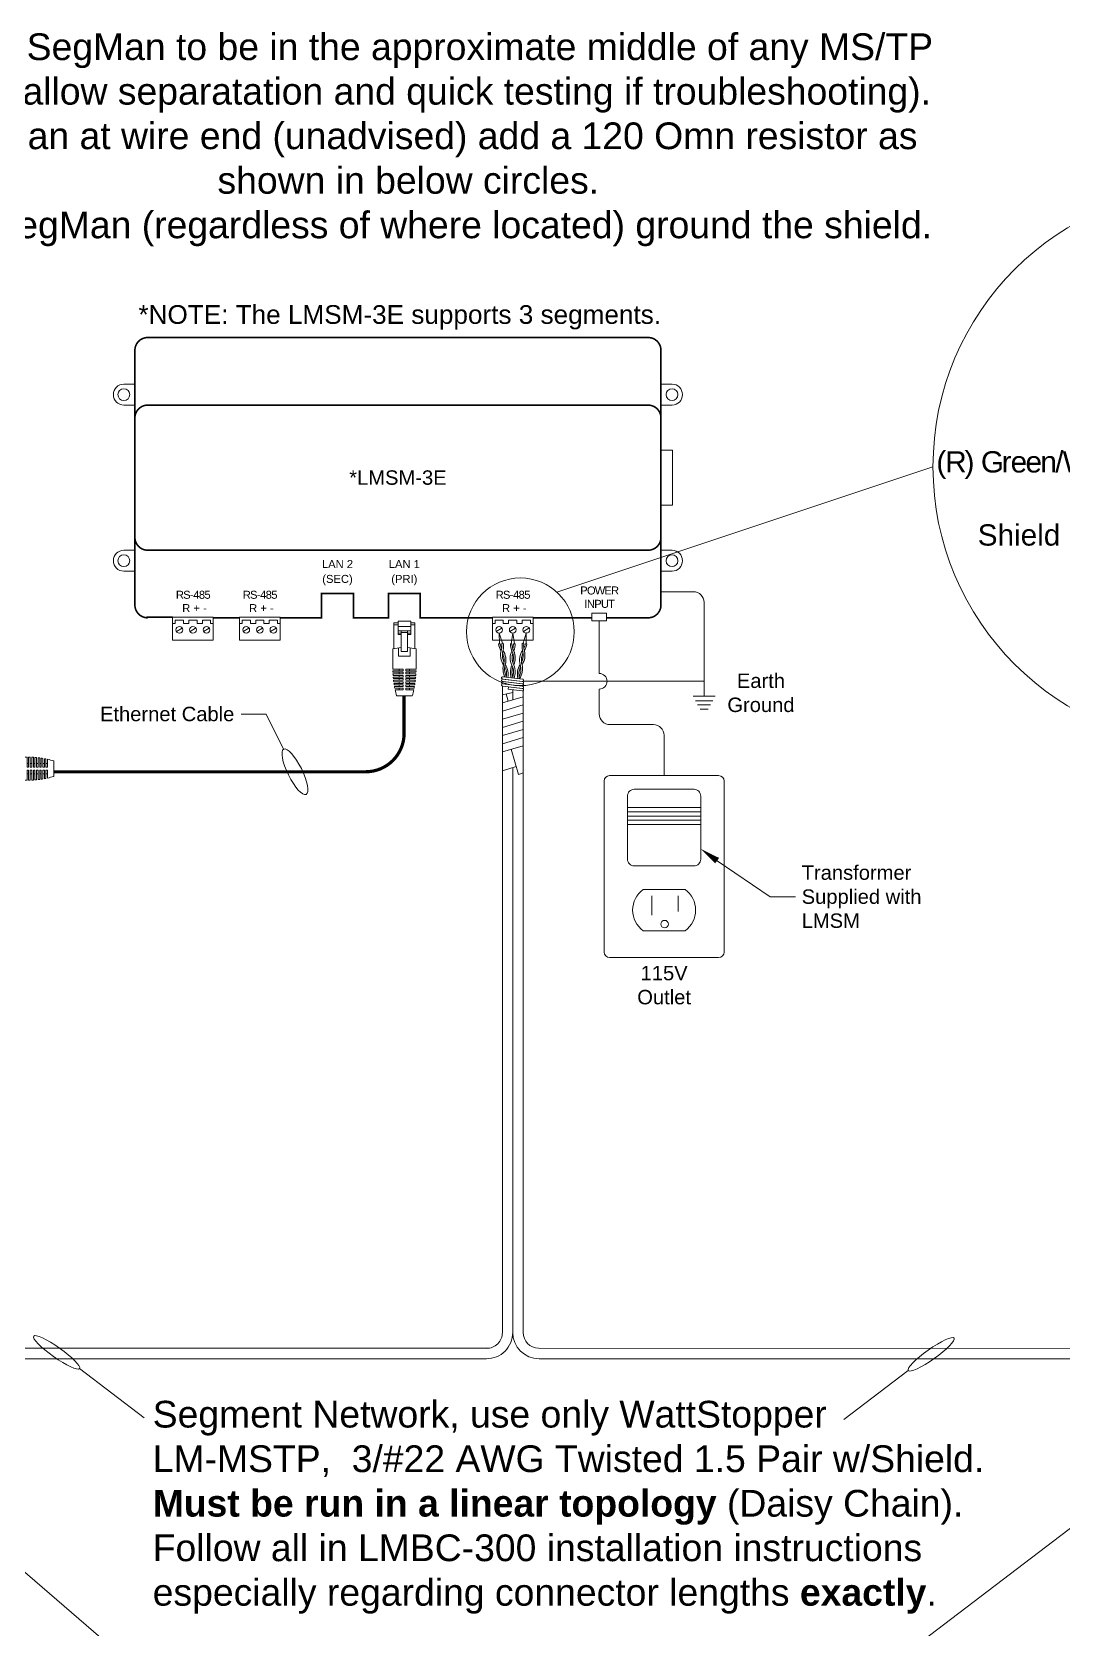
# Model space of a CAD drawing. Header units: inches. Extents: x -60 to 2005, y -577 to 104.
# Drawn here: x 1384.19 to 1403.49, y 46.51 to 76.39 of the extents above; entities that cross this region are included whole.
import ezdxf

# ---------------------------------------------------------------- set-up
doc = ezdxf.new("R2010")
doc.units = ezdxf.units.IN
doc.header["$MEASUREMENT"] = 0
doc.linetypes.add('HIDDEN2', pattern=[0.1875, 0.125, -0.0625])
doc.layers.get('0').update_dxf_attribs({"lineweight": 5})
for name, color, linetype, lineweight in [('WATTSTOPPER', 160, 'Continuous', 5), ('WS_Dataline', 6, 'Continuous', 5), ('WS_DETAIL', 7, 'Continuous', 5)]:
    doc.layers.add(name, color=color, linetype=linetype, lineweight=lineweight)
doc.styles.add('ARIAL', font='arial.ttf')

# ---------------------------------------------------------------- blocks, each defined once
blk = doc.blocks.new('A$C343028DB')
at = {"layer": 'WS_DETAIL'}
for p, q in [((2.842170943040401e-14, 4.338989030896528), (5.450263878487704, 4.338989030896528)), ((2.842170943040401e-14, 4.024355207031022), (5.450263878487704, 4.024355207031022)), ((2.842170943040401e-14, 3.709721383165515), (5.450263878487704, 3.709721383165515)), ((2.842170943040401e-14, 3.395087559300009), (5.450263878487704, 3.395087559300009)), ((2.842170943040401e-14, 3.080453735434503), (5.450263878487704, 3.080453735434503))]:
    blk.add_line(p, q, dxfattribs=at)
blk.add_lwpolyline([(0.5000000000000284, 5.702159384032143), (4.950263878487704, 5.702159384032143, -0.414213562373095), (5.450263878487704, 5.202159384032143), (5.450263878487704, 0.5, -0.414213562373095), (4.950263878487704, 0), (0.5, 0, -0.4142135623730966), (0, 0.5), (2.842170943040401e-14, 5.202159384032143, -0.414213562373095)], format="xyb", close=True, dxfattribs=at)
blk = doc.blocks.new('A$C756910A1')
at = {"layer": 'WS_DETAIL'}
for p, q in [((0.1502355164945186, 6.597127019628033), (0.1502355164945186, 10.17284573411285)), ((0.1502355164945186, 10.17284573411285), (0.725468666911155, 10.17284573411285)), ((0.725468666911155, 9.924815362676668), (0.1502355164945186, 9.924815362676668)), ((0.725468666911155, 10.42537585766053), (0.725468666911155, 8.556956961277706)), ((0.725468666911155, 10.42537585766053), (2.506894660563006, 10.42537585766053)), ((2.506894660563063, 9.659063592378288), (0.7254686669112118, 9.659063592378288)), ((2.50689466056312, 9.057957948058288), (0.7254686669112118, 9.057957948058288)), ((1.168555581693596, 6.169918262987323), (1.168555581693539, 9.057957948058288)), ((2.063807745780906, 6.169918262987323), (2.063807745780679, 9.057957948058288)), ((2.506894660563006, 10.42537585766053), (2.506894660563177, 8.556956961277706)), ((3.082127810979699, 10.17284573411285), (2.506894660563063, 10.17284573411285)), ((3.082127810979699, 9.924815362676668), (2.506894660563063, 9.924815362676668)), ((3.082127810979927, 6.597127019628033), (3.082127810979699, 10.17284573411285)), ((0.7254686669112118, 8.735258730937062), (1.168555581693539, 8.735258730937062)), ((0.725468666911155, 8.556956961277706), (1.168555581693596, 8.556956961277706)), ((0.8080907998544546, 6.700560145413647), (0.8080907998544546, 5.545980966034392)), ((1.168555581693596, 8.848221287137449), (2.063807745780679, 8.848221287137449)), ((2.063807745780679, 8.735258730937062), (2.50689466056312, 8.735258730937062)), ((2.506894660563177, 8.556956961277706), (2.063807745780736, 8.556956961277706)), ((2.42427252761965, 6.700560145413647), (2.424272527619593, 5.545980966034392)), ((-6.402811436601041e-08, 6.564808555890693), (-6.402811436601041e-08, 3.726134365787232)), ((0.8080907998544546, 5.545980966034392), (2.424272527619593, 5.545980966034392)), ((1.168555581693539, 6.169918262987323), (2.063807745780906, 6.169918262987323)), ((3.232363391502219, 6.564808555890693), (3.232363391502219, 3.726134365787232)), ((-6.402811436601041e-08, 3.726134365787232), (1.427763863659294, 3.726134365787232)), ((0.001803363048139772, 3.50558276794095), (1.427763863659294, 3.50558276794095)), ((0.007215091914673621, 3.285031170094669), (1.427763863659294, 3.285031170094669)), ((0.01623947130153169, 3.064479572248388), (1.427763863659294, 3.064479572248388)), ((0.02888376853442765, 2.843927974402106), (1.427763863659294, 2.843927974402106)), ((0.04515819889135742, 2.623376376555825), (1.427763863659294, 2.623376376555825)), ((0.06507596708863161, 2.402824778709544), (1.427763863659294, 2.402824778709544)), ((0.8902139495456538, 3.726134365787232), (0.8902139495456538, 3.50558276794095)), ((0.8902139495456538, 3.285031170094669), (0.8902139495456538, 3.064479572248388)), ((0.8902139495456538, 2.843927974402106), (0.8902139495456538, 2.623376376555825)), ((0.8902139495457106, 2.402824778709544), (0.8902139495457106, 2.182273180863262)), ((1.427763863659294, 3.50558276794095), (1.427763863659237, 3.726134365787232)), ((1.427763863659294, 3.064479572248388), (1.427763863659294, 3.285031170094669)), ((1.427763863659294, 2.623376376555825), (1.427763863659294, 2.843927974402106)), ((1.427763863659294, 2.182273180863262), (1.427763863659294, 2.402824778709544)), ((1.804599463815038, 3.726134365787232), (3.232363391502219, 3.726134365787232)), ((1.804599463814753, 3.50558276794095), (1.804599463814753, 3.726134365787232)), ((1.804599463814981, 3.50558276794095), (3.230559964426021, 3.50558276794095)), ((1.804599463814981, 3.285031170094669), (3.225148235559374, 3.285031170094669)), ((1.804599463814753, 3.064479572248388), (1.804599463814753, 3.285031170094669)), ((1.804599463814981, 3.064479572248388), (3.216123856172572, 3.064479572248388)), ((1.804599463814981, 2.843927974402106), (3.203479558939677, 2.843927974402106)), ((1.804599463814753, 2.623376376555825), (1.804599463814753, 2.843927974402106)), ((1.804599463814924, 2.623376376555825), (3.187205128582747, 2.623376376555825)), ((1.804599463814867, 2.402824778709544), (3.167287360385473, 2.402824778709544)), ((1.804599463814753, 2.182273180863262), (1.804599463814753, 2.402824778709544)), ((2.34214937792845, 3.726134365787232), (2.34214937792845, 3.50558276794095)), ((2.34214937792845, 3.285031170094669), (2.34214937792845, 3.064479572248388)), ((2.34214937792845, 2.843927974402106), (2.34214937792845, 2.623376376555825)), ((2.34214937792845, 2.402824778709544), (2.34214937792845, 2.182273180863433)), ((0.08865332129224157, 2.182273180863262), (1.427763863659294, 2.182273180863433)), ((0.1159096201752448, 1.961721583016981), (1.427763863659294, 1.961721583017152)), ((0.1468674136732773, 1.74116998517087), (1.427763863659294, 1.74116998517087)), ((0.1815525382387762, 1.520618387324589), (1.427763863659294, 1.520618387324589)), ((0.2199942275513251, 1.300066789478308), (1.427763863659237, 1.300066789478308)), ((0.2622252398203102, 1.079515191632026), (1.427763863659294, 1.079515191632026)), ((0.3082820030148525, 0.8589635937857452), (1.427763863659294, 0.8589635937857452)), ((0.8902139495457106, 1.961721583017152), (0.8902139495457106, 1.74116998517087)), ((0.8902139495457106, 1.520618387324589), (0.8902139495457106, 1.300066789478308)), ((0.8902139495457106, 1.079515191632026), (0.8902139495457106, 0.8589635937857452)), ((1.427763863659237, 1.74116998517087), (1.427763863659294, 1.961721583017152)), ((1.427763863659294, 1.300066789478308), (1.427763863659237, 1.520618387324589)), ((1.427763863659294, 0.8589635937857452), (1.427763863659294, 1.079515191632026)), ((1.804599463814867, 2.182273180863433), (3.143710006181806, 2.182273180863433)), ((1.804599463814867, 1.961721583017152), (3.116453707298803, 1.961721583017152)), ((1.804599463814753, 1.74116998517087), (1.804599463814753, 1.961721583017152)), ((1.80459946381481, 1.74116998517087), (3.085495913800827, 1.74116998517087)), ((1.80459946381481, 1.520618387324589), (3.050810789235328, 1.520618387324589)), ((1.804599463814753, 1.300066789478308), (1.804599463814753, 1.520618387324589)), ((1.804599463814753, 1.300066789478308), (3.012369099922722, 1.300066789478308)), ((1.804599463814753, 1.079515191632026), (2.970138087653794, 1.079515191632026)), ((1.804599463814753, 0.8589635937857452), (1.804599463814753, 1.079515191632026)), ((1.804599463814753, 0.8589635937857452), (2.924081324459308, 0.8589635937857452)), ((2.34214937792845, 1.961721583017152), (2.34214937792845, 1.74116998517087)), ((2.34214937792845, 1.520618387324589), (2.342149377928394, 1.300066789478308)), ((2.34214937792845, 1.079515191632026), (2.342149377928394, 0.8589635937857452)), ((2.691792117421215, -1.891327769953932e-07), (0.524929496546207, -1.891327769953932e-07))]:
    blk.add_line(p, q, dxfattribs=at)
for centre, radius, start, end in [((1.61618166373708, -0.5828206012761257), 7.328072457716479, 93.50202068223433, 102.7411415662108), ((1.61618166373708, -0.5828206012761257), 7.328072457716479, 77.25885843378917, 86.49797931776406), ((13.48717119514313, 3.726134365787232), 13.48717125917128, 180.9369821694481, 181.8742150375743), ((13.48717119514313, 3.726134365787232), 13.48717125917128, 182.8119499073921, 183.7504392946456), ((13.48717119514313, 3.726134365787232), 13.48717125917128, 184.6899375443662, 185.6307014597895), ((-10.25480786766903, 3.726134365787232), 13.48717125917128, 354.3692985402105, 355.3100624556338), ((-10.25480786766903, 3.726134365787232), 13.48717125917128, 356.2495607053528, 357.1880500926079), ((-10.25480786766903, 3.726134365787232), 13.48717125917128, 358.1257849624257, 359.0630178305502), ((13.48717119514313, 3.726134365787232), 13.48717125917128, 186.5729909480418, 187.5170696871769), ((13.48717119514313, 3.726134365787232), 13.48717125917128, 188.4632058194769, 189.4116726762505), ((13.48717119514313, 3.726134365787232), 13.48717125917128, 190.3627495398733, 191.316722449262), ((13.48717119514313, 3.726134365787232), 13.48717125917128, 192.2738850556991, 196.037861357714), ((-10.25480786766903, 3.726134365787232), 13.48717125917128, 343.9621386422843, 347.7261149443008), ((-10.25480786766903, 3.726134365787232), 13.48717125917128, 348.683277550738, 349.6372504601267), ((-10.25480786766903, 3.726134365787232), 13.48717125917128, 350.5883273237479, 351.5367941805232), ((-10.25480786766903, 3.726134365787232), 13.48717125917128, 352.4829303128231, 353.4270090519582)]:
    blk.add_arc(centre, radius, start, end, dxfattribs=at)
blk = doc.blocks.new('A$C70194CB4')
for p, q in [((2.503779228391068e-07, 15.84369201716095), (2.503779228391068e-07, 0.5000002252989049)), ((10.28919118601408, 16.34369201716095), (0.5000002503779228, 16.34369201716095)), ((10.78919118601408, 0.5000002252988764), (10.78919118601408, 15.84369201716095)), ((0.5000002503779228, 2.252989048656673e-07), (10.28919118601408, 2.252988764439579e-07))]:
    blk.add_line(p, q)
for centre, start, end in [((0.5000002503779228, 15.84369201716095), 90, 180), ((10.28919118601408, 15.84369201716095), 0, 90), ((0.5000002503779228, 0.5000002252989049), 180, 270), ((10.28919118601408, 0.5000002252988764), 270, 0)]:
    blk.add_arc(centre, 0.5, start, end)
blk = doc.blocks.new('A$C6FC61A6A')
for p, q in [((1.291248405530951, 2.45035629230324), (0, 2.45035629230324)), ((1.291248405530951, 0), (0, 0))]:
    blk.add_line(p, q)
blk.add_circle((1.291248405530951, 1.22517814615162), 0.6914135041754434)
blk.add_arc((1.291248405530951, 1.22517814615162), 1.22517814615162, 270, 90)

msp = doc.modelspace()

# ---------------------------------------------------------------- hatches: boundary and pattern name
h = msp.add_hatch(color=256)
h.paths.add_polyline_path([(1393.309176369235, 64.4255644860873, 0.1206055747640039), (1393.321470426135, 64.29051945211555), (1393.284161718304, 64.29503355964601, 0.0008002133858251983), (1393.283884967841, 64.29598975059713, -0.09474649691597763), (1393.280685448038, 64.43031195086687, -0.09474649691598583), (1393.327267179894, 64.55633906171823, 0.002013710130229451), (1393.328701236046, 64.55839292778026, 0.002013710130230078), (1393.329391825021, 64.55598503041682, -0.03493843387434526), (1393.338951772731, 64.51188670043382, 0.07097321835170756)])
h.paths.add_polyline_path([(1393.379552852409, 64.68305092733854, 0.1095463462446783), (1393.371863322439, 64.81748691934612, 0.001993342258613019), (1393.371179621344, 64.81987043413756, -0.09474649691598114), (1393.367980101541, 64.95419263440726), (1393.396471022738, 64.94944516962761, 0.07097321835173916), (1393.396646925638, 64.85813214535813, -0.1138984644524081), (1393.414580104414, 64.67721430857571, -0.1095257340793441), (1393.36372848805, 64.55255630901775, -0.04068475077842066), (1393.353990025981, 64.60213564553237, 0.06853558686225864)])
h.paths.add_polyline_path([(1393.171245609896, 64.54514825847164, 0.002013710130245552), (1393.172322579612, 64.54740989926472, 0.002013710130232767), (1393.173399549328, 64.54514825847164, -0.03493843387434263), (1393.190077681002, 64.50322099727606, 0.07097321835175494), (1393.174895545624, 64.41317877324505, 0.08537272357000193), (1393.196202537971, 64.30567604021951), (1393.161243933661, 64.30990580072702, -0.07335019469959114), (1393.146011795652, 64.41317877324505, -0.09474649691597366)])
h.paths.add_polyline_path([(1393.20199323986, 64.67873071125206, 0.06853558686202993), (1393.190077681002, 64.76274714048978, -0.1124683699391492), (1393.146011795652, 64.94428264925898), (1393.174895545624, 64.94428264925898, 0.1080279309100332), (1393.207832782393, 64.8100515232394, -0.1095257340793147), (1393.237503442641, 64.67873071125206, -0.1095257340793453), (1393.207832782393, 64.54740989926472, -0.04068475077843094), (1393.190077681002, 64.59471428201434, 0.06853558686202776)])
h.paths.add_polyline_path([(1393.041027686373, 64.42057367616425, 0.06985018340257636), (1393.070146575487, 64.33553870619579, -0.01275160803130392), (1393.067353367262, 64.32126593988653), (1393.044842015781, 64.32398966491343, 0.05875657055876367), (1393.040695303858, 64.3245041425655, -0.06709021212230834), (1393.012536765176, 64.41582621138451, -0.09474649691600887), (1393.015736284979, 64.55014841165428, 0.1115640500045959), (1393.024109516044, 64.68696791845375, 0.06853558686187991), (1392.998546689616, 64.7678832002594, -0.0406847507784331), (1393.008285151685, 64.81746253677406, -0.1095257340793608), (1393.059136768049, 64.69280453721603, -0.1115640500044528), (1393.050763536983, 64.55598503041682, 0.1061749334755847)])
h.paths.add_polyline_path([(1392.925242111673, 64.93970689492494), (1392.95373303287, 64.9444543597046, 0.07097321835175929), (1392.983508436366, 64.85813214535804, 0.02811235965333236), (1392.9714195523, 64.8143513835283, -0.09419374565097273)])

# ---------------------------------------------------------------- linework, layer by layer
for p, q in [((1401.055506419593, 68.2567879227706), (1394.015558646477, 65.91073765582408)), ((1395.963924097993, 65.9176760613532), (1396.571832610331, 65.9176760613532)), ((1394.671137377196, 65.51923120330301), (1394.946936171025, 65.51923120330301)), ((1394.671137377196, 65.37667882797203), (1394.671137377196, 65.51923120330301)), ((1394.946936171025, 65.51923120330301), (1394.946936171025, 65.37667882797203)), ((1396.771832610331, 65.71767606135322), (1396.771832610331, 63.96372654941916)), ((1386.823662367534, 65.01360894867236), (1386.823662367534, 65.44443146154308)), ((1387.585910365158, 65.44443146154308), (1386.823662367534, 65.44443146154302)), ((1386.87412396812, 65.32475037955652), (1386.823662367534, 65.32475037955649)), ((1386.87412396812, 65.38493891525374), (1386.87412396812, 65.32475037955652)), ((1387.027283432822, 65.38493891525377), (1386.87412396812, 65.38493891525377)), ((1386.999682927599, 65.23580182071379), (1386.895396972814, 65.17500487202909)), ((1387.027283432822, 65.38493891525377), (1387.027283432822, 65.32475037955652)), ((1387.128206633995, 65.32475037955652), (1387.027283432822, 65.32475037955652)), ((1387.128206633995, 65.38493891525377), (1387.128206633995, 65.32475037955652)), ((1387.281366098696, 65.3849389152538), (1387.128206633995, 65.3849389152538)), ((1387.253765593474, 65.23580182071379), (1387.149479638689, 65.17500487202909)), ((1387.281366098696, 65.3849389152538), (1387.281366098696, 65.32475037955655)), ((1387.38228929987, 65.32475037955655), (1387.281366098696, 65.32475037955655)), ((1387.38228929987, 65.3849389152538), (1387.38228929987, 65.32475037955655)), ((1387.535448764571, 65.38493891525383), (1387.38228929987, 65.3849389152538)), ((1387.507848259348, 65.23580182071379), (1387.403562304564, 65.17500487202909)), ((1387.535448764571, 65.3849389152538), (1387.535448764571, 65.32475037955658)), ((1387.585910365158, 65.32475037955658), (1387.535448764571, 65.32475037955658)), ((1387.585910365158, 65.01360894867236), (1387.585910365158, 65.44443146154308)), ((1388.837225711623, 65.44443146154313), (1388.074977713999, 65.44443146154308)), ((1388.074977713999, 65.01360894867236), (1388.074977713999, 65.44443146154308)), ((1388.125439314585, 65.32475037955652), (1388.074977713999, 65.32475037955649)), ((1388.125439314585, 65.38493891525374), (1388.125439314585, 65.32475037955652)), ((1388.278598779287, 65.38493891525377), (1388.125439314585, 65.38493891525377)), ((1388.250998274064, 65.23580182071379), (1388.146712319279, 65.17500487202909)), ((1388.278598779287, 65.38493891525377), (1388.278598779287, 65.32475037955652)), ((1388.37952198046, 65.32475037955652), (1388.278598779287, 65.32475037955652)), ((1388.37952198046, 65.38493891525377), (1388.37952198046, 65.32475037955652)), ((1388.532681445161, 65.3849389152538), (1388.37952198046, 65.3849389152538)), ((1388.505080939939, 65.23580182071379), (1388.400794985154, 65.17500487202909)), ((1388.532681445161, 65.3849389152538), (1388.532681445161, 65.32475037955655)), ((1388.633604646335, 65.32475037955655), (1388.532681445161, 65.32475037955655)), ((1388.633604646335, 65.3849389152538), (1388.633604646335, 65.32475037955655)), ((1388.786764111036, 65.38493891525383), (1388.633604646335, 65.3849389152538)), ((1388.759163605813, 65.23580182071379), (1388.654877651029, 65.17500487202909)), ((1388.786764111036, 65.3849389152538), (1388.786764111036, 65.32475037955658)), ((1388.837225711623, 65.32475037955658), (1388.786764111036, 65.32475037955658)), ((1388.837225711623, 65.01360894867236), (1388.837225711623, 65.44443146154308)), ((1393.571170970308, 65.44443146154313), (1392.808922972683, 65.44443146154308)), ((1392.808922972684, 65.01360894867227), (1392.808922972683, 65.44443146154308)), ((1392.85938457327, 65.32475037955649), (1392.808922972683, 65.32475037955649)), ((1392.85938457327, 65.38493891525374), (1392.85938457327, 65.32475037955649)), ((1393.012544037971, 65.38493891525374), (1392.85938457327, 65.38493891525374)), ((1392.984943532749, 65.23580182071376), (1392.880657577964, 65.17500487202906)), ((1393.012544037971, 65.38493891525374), (1393.012544037971, 65.32475037955649)), ((1393.113467239145, 65.32475037955649), (1393.012544037971, 65.32475037955649)), ((1393.113467239145, 65.38493891525374), (1393.113467239145, 65.32475037955649)), ((1393.266626703846, 65.3849389152538), (1393.113467239145, 65.38493891525374)), ((1393.239026198623, 65.23580182071376), (1393.134740243839, 65.17500487202906)), ((1393.266626703846, 65.38493891525374), (1393.266626703846, 65.32475037955655)), ((1393.36754990502, 65.32475037955655), (1393.266626703846, 65.32475037955655)), ((1393.36754990502, 65.3849389152538), (1393.36754990502, 65.32475037955655)), ((1393.520709369721, 65.3849389152538), (1393.36754990502, 65.3849389152538)), ((1393.493108864498, 65.23580182071376), (1393.388822909714, 65.17500487202906)), ((1393.520709369721, 65.3849389152538), (1393.520709369721, 65.32475037955655)), ((1393.571170970308, 65.32475037955655), (1393.520709369721, 65.32475037955655)), ((1393.571170970308, 65.01360894867227), (1393.571170970308, 65.44443146154308)), ((1394.946936171025, 65.37667882797203), (1394.671137377196, 65.37667882797203)), ((1394.809036774111, 65.37667882797203), (1394.809036774111, 64.38903783511188)), ((1386.823662367534, 65.01360894867236), (1387.585910365158, 65.01360894867244)), ((1388.074977713999, 65.01360894867236), (1388.837225711623, 65.01360894867244)), ((1392.808922972684, 65.0136089486736), (1393.571170970308, 65.01360894867366)), ((1392.953254329553, 64.94557644729733), (1392.92470940351, 64.94081998364734)), ((1392.938981866532, 64.94319821547231), (1392.935964305621, 65.14188267990266)), ((1392.935964305621, 65.14188267990266), (1392.997534871993, 64.95295494917889)), ((1392.983262408972, 64.95057671735393), (1393.011807335015, 64.95533318100388)), ((1393.174836058217, 64.94540441137269), (1393.145897558788, 64.94540441137269)), ((1393.190046971496, 65.14188267990266), (1393.160366808502, 64.94540441137269)), ((1393.219727134488, 64.94540441137269), (1393.190046971496, 65.14188267990266)), ((1393.205257884774, 64.94540441137269), (1393.234196384203, 64.94540441137269)), ((1393.396831534019, 64.95057671735393), (1393.368286607977, 64.95533318100388)), ((1393.44412963737, 65.14188267990266), (1393.382559070998, 64.95295494917889)), ((1393.426839613438, 64.94557644729733), (1393.455384539481, 64.94081998364734)), ((1393.441112076459, 64.94319821547231), (1393.44412963737, 65.14188267990266)), ((1393.36681778257, 64.2402541593608), (1393.000134174206, 64.28445983805213)), ((1393.008136939226, 64.32833970254626), (1393.372127652124, 64.28429922744996)), ((1393.008136939226, 64.28350368145573), (1393.372127652124, 64.23946320635952)), ((1393.36681778257, 64.19541813827036), (1393.000134174206, 64.23962381696168)), ((1393.36681778257, 64.15058211717994), (1393.000134174206, 64.19478779587132)), ((1393.36681778257, 64.10574609608955), (1393.000134174206, 64.14995177478087)), ((1393.008136939226, 64.23866766036531), (1393.372127652124, 64.19462718526916)), ((1393.008136939226, 64.19383163927492), (1393.372127652124, 64.14979116417871)), ((1393.104031993935, 64.09259031341728), (1393.109374604673, 64.13674652850753)), ((1393.36681778257, 64.06091007499913), (1393.104031993935, 64.09259031341728)), ((1393.109374604673, 64.13674652850753), (1393.372127652124, 64.10495514308829)), ((1393.376586533366, 64.24465594422466), (1396.771832610331, 64.24465594422475)), ((1394.809036774111, 64.09730715539064), (1394.809036774111, 63.63241095059357)), ((1396.567448040616, 63.96372654941916), (1396.976217180046, 63.96372654941916)), ((1396.611530132556, 63.87824614002756), (1396.932135088106, 63.87824614002756)), ((1396.649882384036, 63.80387657149504), (1396.893782836626, 63.80387657149504)), ((1396.695966869772, 63.71857064418782), (1396.84769835089, 63.71857064418782)), ((1388.574691389211, 63.62885304349749), (1388.108042055471, 63.62885304349749)), ((1395.009036774111, 63.43241095059358), (1395.823345969502, 63.43241095059352)), ((1396.023345969503, 63.23241095059353), (1396.023345969503, 62.47769261398633)), ((1397.015448920995, 60.8849978520802), (1398.010655600917, 60.21124472761824)), ((1395.630677000153, 60.34491815709498), (1396.416014938852, 60.34491815709498)), ((1395.791660400329, 60.23012486591978), (1395.791660400329, 59.86729476327804)), ((1396.283312406274, 60.23012486591978), (1396.283312406274, 59.93596607149158)), ((1398.010655600917, 60.21124472761824), (1398.482465690372, 60.21046403182038)), ((1395.630677000153, 59.57412986555488), (1396.416014938852, 59.57412986555488)), ((1397.427753869651, 43.67350023550111), (1412.116700282982, 54.85717235841093)), ((1376.032611963751, 54.48327785391618), (1388.493507522344, 43.74424401704945)), ((1386.288561734331, 50.46104600045484), (1385.082074756826, 51.37964159884791)), ((1399.386534468641, 50.4243971774776), (1400.593021446146, 51.34299277587058))]:
    msp.add_line(p, q)
at = {"linetype": 'Continuous'}
msp.add_line((1388.574691389211, 63.62885304349749), (1388.899538131645, 62.96998706541683), dxfattribs=at)
at = {"const_width": 0.03000000000000014}
for points in [[(1390.23774423282, 70.67584673448849), (1386.357831997496, 70.67584673448849, 0.414213562373095), (1386.117831997496, 70.43584673448848), (1386.117831997496, 65.67024350444629, 0.414213562373095), (1386.357831997496, 65.43024350444628), (1386.357831997496, 65.43024350444628)], [(1394.946936171025, 65.43024350444628), (1395.723924097993, 65.43024350444628, 0.414213562373095), (1395.963924097993, 65.67024350444629), (1395.963924097993, 70.43584673448848, 0.414213562373095), (1395.723924097993, 70.67584673448849), (1390.23774423282, 70.67584673448849)], [(1395.963924097993, 69.17077023435778), (1395.963924097993, 69.17077023435778, 0.4142135623730951), (1395.723924097993, 69.41077023435778), (1386.357831997496, 69.41077023435778, 0.4142135623730951), (1386.117831997496, 69.17077023435778), (1386.117831997496, 69.17077023435778)], [(1395.963924097993, 66.935320004577), (1395.963924097993, 66.935320004577, -0.4142135623730951), (1395.723924097993, 66.69532000457698), (1386.357831997496, 66.69532000457698, -0.4142135623730951), (1386.117831997496, 66.935320004577), (1386.117831997496, 66.935320004577)]]:
    msp.add_lwpolyline(points, format="xyb", dxfattribs=at)
msp.add_lwpolyline([(1395.963924097993, 68.56638140110212), (1396.181796634241, 68.56638140110212), (1396.181796634241, 67.53970883783265), (1395.963924097993, 67.53970883783265)], close=True)
for points, const_width in [([(1388.837225711623, 65.43024350444628), (1389.612174211925, 65.43024350444628), (1389.612174211925, 65.88570087137796), (1390.207339641721, 65.88570087137796), (1390.207339641721, 65.43024350444628), (1390.863168281608, 65.43024350444628), (1390.863168281608, 65.88570087137796), (1391.458333711404, 65.88570087137796), (1391.458333711404, 65.43024350444628), (1392.808922972683, 65.43024350444628)], 0.03000000000000014), ([(1386.334595018693, 65.44443146154308), (1386.823662367534, 65.44443146154308)], 0.02999999999999551), ([(1387.585910365158, 65.43024350444628), (1388.074977713999, 65.43024350444628)], 0.02999999999999551), ([(1392.997534871993, 64.95295494917889), (1392.935964305621, 65.14188267990266), (1392.938981866532, 64.94319821547231)], 0.006605162868034334), ([(1393.219727134488, 64.94540441137269), (1393.190046971496, 65.14188267990266), (1393.160366808502, 64.94540441137269)], 0.006605162868034334), ([(1393.441112076459, 64.94319821547231), (1393.44412963737, 65.14188267990266), (1393.382559070998, 64.95295494917889)], 0.006605162868034334), ([(1393.571170970308, 65.43024350444628), (1394.671137377196, 65.43024350444628)], 0.03000000000000014)]:
    msp.add_lwpolyline(points, dxfattribs=dict(const_width=const_width))
for centre, radius in [((1406.286121292456, 68.2567879227706), 5.230614872862958), ((1393.33312157771, 65.1688775645616), 1.00800632331148), ((1386.950703700471, 65.20540334637138), 0.0635206664686688), ((1387.204786366346, 65.20540334637138), 0.0635206664686688), ((1387.45886903222, 65.20540334637144), 0.0635206664686688), ((1388.202019046936, 65.20540334637138), 0.0635206664686688), ((1388.456101712811, 65.20540334637138), 0.0635206664686688), ((1388.710184378686, 65.20540334637144), 0.0635206664686688), ((1392.935964305621, 65.20540334637136), 0.06352066646867861), ((1393.190046971496, 65.20540334637136), 0.06352066646867861), ((1393.44412963737, 65.20540334637141), 0.06352066646867861), ((1396.033135500594, 59.69735194802126), 0.07074937313029536)]:
    msp.add_circle(centre, radius)
for centre, radius, start, end in [((1396.571832610331, 65.71767606135322), 0.2, 0, 90), ((1393.278221583974, 64.99972599845631), 0.3583863562087751, 189.4603223135794, 211.1099919578259), ((1393.271278221805, 65.0068855506799), 0.3238796106594103, 190.9117003698039, 207.1503346411247), ((1392.66254181289, 64.90545132040438), 0.3238796106594066, 351.7703099860415, 8.008944257358221), ((1392.658295154551, 64.89642716619497), 0.3583863562087756, 347.8106526693294, 9.460322313582653), ((1393.567148921984, 64.95136065056332), 0.4212934698993414, 180.8100736462736, 206.4780620655521), ((1393.498932526544, 64.95363878243114), 0.324201057444888, 181.4554099650869, 206.1179472067475), ((1392.881482181455, 64.9536078339124), 0.3238796106594103, 342.308020147231, 358.5486219437798), ((1392.875810027995, 64.94540441137269), 0.3583863562087751, 338.3503303557611, 0), ((1393.72179878844, 64.89642716619497), 0.3583863562087756, 170.5396776864206, 192.1893473306706), ((1393.717552130101, 64.90545132040438), 0.3238796106594066, 171.991055742645, 188.2296900139586), ((1393.108815721186, 65.0068855506799), 0.3238796106594103, 332.8496653588753, 349.088299630196), ((1393.101872359017, 64.99972599845631), 0.3583863562087751, 328.8900080421741, 350.5396776864173), ((1393.366797296987, 64.7295350159705), 0.4049924424471752, 161.3433450745488, 187.33494138679), ((1393.272253002968, 64.7302799836475), 0.311580346857099, 189.6910761849216, 214.6928703434059), ((1393.307759158492, 64.73365207899602), 0.3115803468570995, 164.2231063301703, 189.2295684422363), ((1392.716630210475, 64.63515179388497), 0.3115803468570965, 9.691076184921567, 25.37375185554078), ((1393.307346649503, 64.73612766578327), 0.3115803468570995, 189.6910761849216, 205.3737518555234), ((1392.75172385701, 64.64099947602085), 0.3115803468570957, 9.691076184921567, 35.15437808609867), ((1392.716217701487, 64.63762738067231), 0.3115803468570965, 343.7662665410654, 9.229568442239492), ((1392.751311348022, 64.64347506280819), 0.3115803468570957, 343.7662665410654, 9.229568442239492), ((1393.454109133751, 64.67809425691192), 0.3115803468570957, 155.3355895634206, 179.7692461286572), ((1393.454109133751, 64.68060397673833), 0.3115803468570957, 180.2307538713427, 205.6940557725136), ((1393.489686646501, 64.67809425691192), 0.3115803468570965, 164.0865704580209, 179.7692461286572), ((1393.489686646501, 64.68060397673833), 0.3115803468570965, 180.2307538713427, 205.6940557725136), ((1392.89040729649, 64.67809425691192), 0.3115803468570995, 0.2307538713427556, 15.91342954194733), ((1392.89040729649, 64.68060397673833), 0.3115803468570995, 344.0865704580527, 359.7692461286572), ((1392.92598480924, 64.67809425691192), 0.311580346857099, 0.2307538713427556, 25.23254802981748), ((1392.92598480924, 64.68060397673833), 0.311580346857099, 334.7674519701795, 359.7692461286572), ((1393.628782594969, 64.64347506280819), 0.3115803468570957, 170.7704315577605, 196.2337334589314), ((1393.628370085981, 64.64099947602085), 0.3115803468570957, 144.8456219139013, 170.3089238150785), ((1393.663876241505, 64.63762738067231), 0.3115803468570965, 170.7704315577605, 196.2337334589314), ((1393.072747293488, 64.73612766578327), 0.3115803468570995, 334.6262481444651, 350.3089238150785), ((1393.663463732516, 64.63515179388497), 0.3115803468570965, 154.6262481444592, 170.3089238150785), ((1393.107840940023, 64.7302799836475), 0.311580346857099, 325.3071296565941, 350.3089238150785), ((1393.0723347845, 64.73365207899602), 0.3115803468570995, 350.7704315577605, 15.77689366982969), ((1393.013296646004, 64.7295350159705), 0.4049924424471752, 352.66505861321, 18.65665492545122), ((1393.002808332265, 64.30664182814343), 0.02234260069338875, 76.20224673765829, 263.1258599084476), ((1393.002808332265, 64.26180580705304), 0.02234260069338875, 76.20224673765829, 263.1258599084476), ((1393.365681705427, 64.4748522934733), 0.3583863562087751, 167.8106526693294, 189.4603223135794), ((1393.365681705427, 64.4748522934733), 0.3583863562087751, 189.4603223135794, 204.8156427126364), ((1393.361435047088, 64.46582813926392), 0.3238796106594103, 163.7662665410623, 188.008944257355), ((1393.358738343259, 64.48201184569692), 0.3238796106594109, 190.9117003698039, 206.8942237646177), ((1392.752698638173, 64.36439390898843), 0.3238796106594066, 10.91170036980393, 27.15033464112475), ((1393.307346649503, 64.7361276657835), 0.3115803468569314, 214.6928703434582, 215.1543780861536), ((1392.745755276004, 64.37155346121199), 0.3583863562087758, 9.460322313582653, 31.10999195782598), ((1392.788181591436, 64.38321343994659), 0.285717948280355, 347.4659030797359, 8.552269113824995), ((1392.745755276004, 64.37155346121199), 0.3583863562087758, 351.2807945071403, 9.460322313582653), ((1393.504283914996, 64.41329382227764), 0.3583863562087758, 158.350330355761, 180), ((1393.504283914996, 64.41329382227764), 0.3583863562087758, 180, 196.7805748189241), ((1392.89040729649, 64.68060397673855), 0.3115803468569314, 334.3059442274282, 334.7674519701154), ((1392.881482181455, 64.40509039973804), 0.3238796106594103, 1.451378056220207, 25.69405577251356), ((1393.498611761536, 64.40509039973804), 0.3238796106594066, 162.3099876724606, 178.5486219437798), ((1393.498611761536, 64.42149724481726), 0.3238796106594066, 181.4513780562202, 200.9700362643989), ((1392.881482181455, 64.42149724481726), 0.3238796106594109, 342.3099876724451, 358.5486219437798), ((1392.875810027995, 64.41329382227764), 0.3583863562087751, 0, 21.64966964423897), ((1392.875810027995, 64.41329382227764), 0.3583863562087751, 342.0912008105964, 0), ((1393.634338666987, 64.37155346121199), 0.3583863562087758, 170.5396776864206, 192.1893473306706), ((1393.634338666987, 64.37155346121199), 0.3583863562087758, 148.890008042174, 170.5396776864206), ((1393.591912351555, 64.38321343994659), 0.285717948280355, 171.447730886175, 198.9556320627936), ((1392.933560254889, 64.1843931012665), 0.3894754335711647, 16.05033809927144, 16.23373345898824), ((1393.627395304818, 64.36439390898843), 0.3238796106594066, 152.8496653588753, 169.0882996301961), ((1393.628604381741, 64.06857734754783), 0.389475433571369, 144.8456219139013, 145.01694507667), ((1393.021355599732, 64.48201184569692), 0.3238796106594109, 333.1057762353823, 349.088299630196), ((1393.014412237564, 64.4748522934733), 0.3583863562087751, 329.0246768637832, 350.5396776864173), ((1393.072747293488, 64.7361276657835), 0.3115803468569314, 324.8456219138464, 325.307129656529), ((1393.018658895903, 64.46582813926392), 0.3238796106594103, 351.9910557426417, 16.2337334589377), ((1393.014412237564, 64.4748522934733), 0.3583863562087751, 350.5396776864173, 12.18934733067056), ((1393.372127652123, 64.26195662675673), 0.02234260069338875, 256.251719819204, 89.99999999773321), ((1394.809036774111, 64.24317249525126), 0.1458653398606273, 270, 90), ((1393.002808332265, 64.21696978596262), 0.02234260069338875, 76.20224673765829, 263.1258599084476), ((1393.002808332265, 64.17213376487217), 0.02234260069338875, 76.20224673765829, 263.1258599084476), ((1393.372127652123, 64.21712060566631), 0.02234260069338875, 256.251719819204, 89.99999999773321), ((1393.372127652123, 64.17228458457592), 0.02234260069338875, 256.251719819204, 89.99999999773321), ((1393.372127652123, 64.12744856348547), 0.02234260069338875, 256.251719819204, 89.99999999773321), ((1393.372127652123, 64.08261254239508), 0.02234260069338875, 256.251719819204, 89.99999999773321), ((1395.009036774111, 63.63241095059357), 0.2, 180, 270), ((1395.823345969502, 63.23241095059353), 0.2, 0, 90), ((1395.909784083558, 59.9595240113249), 0.4758459956760156, 125.9125087516628, 234.0874912483353), ((1396.136907855447, 59.9595240113249), 0.4758459956760156, 305.9125087516628, 54.08749124833723)]:
    msp.add_arc(centre, radius, start, end)
for centre, major_axis, ratio in [((1389.113397351573, 62.54859222911443), (-0.2103971157573548, 0.423134054043589), 0.2850676873512624), ((1401.022237257884, 51.64702320714508), (-0.4292158117370923, -0.304030431274502), 0.1855340242973768)]:
    msp.add_ellipse(centre, major_axis=major_axis, ratio=ratio)
at = {"extrusion": (0, 0, -1)}
msp.add_ellipse((1384.652858945089, 51.68367203012247), major_axis=(0.4292158117370742, -0.3040304312745276), ratio=0.1855340242973768, dxfattribs=at)
msp.add_solid([(1397.052169688036, 60.9361584883446), (1396.978728153954, 60.83383721581586), (1396.708485103409, 61.10532245432503)])
at = {"layer": 'WATTSTOPPER', "const_width": 0.05997599999999999}
msp.add_lwpolyline([(1390.436759027931, 62.54859222911443), (1390.436759027931, 62.54859222911443, 0.4142135623730943), (1391.156471027931, 63.26830422911445), (1391.156471027931, 63.97006704330383)], format="xyb", dxfattribs=at)
msp.add_lwpolyline([(1384.598623982724, 62.54859222911443), (1390.436759027931, 62.54859222911443)], dxfattribs=at)
at = {"layer": 'WS_Dataline'}
for p, q in [((1392.995604401267, 64.15098441065237), (1392.995604401267, 52.73272287574829)), ((1393.190153933545, 64.03550218611599), (1392.995604401267, 63.98772457850575)), ((1393.067535387665, 64.00538943949465), (1393.106653590659, 63.87015290891219)), ((1393.190153933545, 64.08220785097888), (1393.190153933545, 63.89472595144429)), ((1393.190153933545, 64.08220785097888), (1393.190153933545, 63.89472595144429)), ((1393.384703465824, 64.05875385980693), (1393.384703465824, 52.75003528055069)), ((1393.384703465824, 63.95197929635282), (1392.995604401267, 63.8374726065357)), ((1393.384703465824, 63.7992935737488), (1392.995604401267, 63.68478688393179)), ((1393.384703465824, 63.64660785114478), (1392.995604401267, 63.5321011613276)), ((1393.384703465824, 63.49392212854082), (1392.995604401267, 63.37941543872358)), ((1393.384703465824, 63.3412364059368), (1392.995604401267, 63.22672971611968)), ((1393.384703465823, 63.18855068333289), (1392.995604401267, 63.0740439935156)), ((1393.384703465823, 63.03586496072882), (1392.995604401267, 62.9213582709117)), ((1393.159975982252, 62.96973064533506), (1393.297986511679, 62.50076443921381)), ((1393.255307646246, 62.64578921150394), (1392.995604401267, 62.56936199379487)), ((1393.190153933545, 62.62661533870346), (1393.190153933545, 52.03993055427864)), ((1393.384703465823, 62.52628408774189), (1393.297986511679, 62.50076443921381)), ((1392.995934874309, 54.00251127047494), (1392.995934874309, 52.05464125796823)), ((1393.385033938866, 53.90186385388165), (1393.385033938866, 52.05464125796823)), ((1375.492824958057, 51.75894120190767), (1392.725496654992, 51.75894120190767)), ((1412.5650909225, 51.75776133835637), (1393.672083592993, 51.75894120190776)), ((1375.522637072482, 51.56321180607821), (1392.695684540568, 51.56321180607836)), ((1412.56172050837, 51.56321180607802), (1393.685284272607, 51.56321180607827))]:
    msp.add_line(p, q, dxfattribs=at)
for centre, radius, start, end in [((1392.695684540568, 52.0580116720979), 0.4947998660196294, 269.999999999987, 359.9999999999935), ((1392.699054954698, 52.05464125796823), 0.2968799196117776, 269.999999999987, 359.9999999999935), ((1393.685284272607, 52.0580116720979), 0.4947998660196294, 180, 270), ((1393.6800832042, 52.05388297613871), 0.2950502397320887, 179.8527491576353, 268.4463658336974)]:
    msp.add_arc(centre, radius, start, end, dxfattribs=at)

# ---------------------------------------------------------------- block references
at = {"yscale": 0.1601673375961781, "rotation": 180}
for p, xscale, zscale in [((1386.117831997496, 69.80323727785802), 0.1601673375961781, 0.1601673375961781), ((1395.963924097993, 69.80323727785802), -0.1601673375961781, 0.1601673375961771)]:
    msp.add_blockref('A$C6FC61A6A', p, dxfattribs=dict(at, xscale=xscale, zscale=zscale))
for name, p, xscale, yscale, zscale in [('A$C6FC61A6A', (1386.117831997496, 66.30285296107675), -0.1601673375961781, 0.1601673375961781, 0.1601673375961771), ('A$C6FC61A6A', (1395.963924097993, 66.30285296107675), 0.1601673375961781, 0.1601673375961781, 0.1601673375961781), ('A$C756910A1', (1390.946459928383, 63.97006706866537), 0.1340938422465996, 0.1340938422465996, 0.1340938422465996), ('A$C70194CB4', (1394.898850397281, 59.0708739630428), 0.2084485346007696, 0.2084485346007696, 0.2084485346007696), ('A$C343028DB', (1395.338206835596, 60.78732421653419), 0.2514150320723019, 0.2514150320723019, 0.2514150320723019)]:
    msp.add_blockref(name, p, dxfattribs=dict(xscale=xscale, yscale=yscale, zscale=zscale))
at = {"extrusion": (0, 0, -1), "xscale": 0.1340402047096987, "yscale": 0.1340402047096987, "zscale": -0.1340402047097004, "rotation": 270}
msp.add_blockref('A$C756910A1', (-1384.598623957372, 62.82341643243021), dxfattribs=at)

# ---------------------------------------------------------------- texts
at = {"linetype": 'Continuous', "style": 'ARIAL'}
for s, insert, char_height, width, attachment_point in [('Position SegMan to be in the approximate middle of any MS/TP runs (to allow separatation and quick testing if troubleshooting).\\PIf SegMan at wire end (unadvised) add a 120 Omn resistor as shown in below circles.\\PAt the SegMan (regardless of where located) ground the shield.', (1391.235105914394, 74.37551653805829), 0.5, 20.37475517646346, 5), ('Ethernet Cable', (1387.979471739086, 63.62885304349749), 0.269892, 6.928562217343786, 6), ('Transformer\\PSupplied with\\PLMSM', (1398.597829896342, 60.21046403182038), 0.2698920000000001, 2.219826720818554, 4)]:
    msp.add_mtext(s, dxfattribs=dict(at, insert=insert, char_height=char_height, width=width, attachment_point=attachment_point))
at = {"linetype": 'HIDDEN2', "insert": (1386.184286034093, 71.28143875008291), "char_height": 0.35, "width": 10.03536763944572, "attachment_point": 1, "style": 'ARIAL'}
msp.add_mtext('*NOTE: The LMSM-3E supports 3 segments.', dxfattribs=at)
at = {"attachment_point": 9, "style": 'ARIAL'}
for s, insert, char_height in [('{\\T0.9;(R) Green/White}', (1404.762080450397, 68.02998450463559), 0.3981457667799062), ('Shield', (1403.438763792959, 66.77580001468547), 0.3981457667799064)]:
    msp.add_mtext(s, dxfattribs=dict(at, insert=insert, char_height=char_height))
at = {"style": 'ARIAL'}
for s, insert, char_height, width, attachment_point in [('*LMSM-3E', (1391.040878047745, 68.05304511946738), 0.27, 4.616764317472867, 5), ('LAN 2', (1389.909756926823, 66.51176293855215), 0.1500000000000007, 4.956058226698238, 2), ('LAN 1', (1391.160750996506, 66.51176293855215), 0.1500000000000007, 4.956058226698238, 2), ('(SEC)', (1389.909756926823, 66.2332444694658), 0.1500000000000007, 4.956058226698238, 2), ('(SEC)', (1389.909756926823, 66.2332444694658), 0.1500000000000007, 4.956058226698238, 2), ('(PRI)', (1391.160750996506, 66.2332444694658), 0.1500000000000007, 4.956058226698238, 2), ('(PRI)', (1391.160750996506, 66.2332444694658), 0.1500000000000007, 4.956058226698238, 2), ('{\\T0.9;RS-485}', (1387.204786366346, 65.9363536817362), 0.1499999999999775, 4.956058226697472, 2), ('{\\T0.9;RS-485}', (1388.456101712811, 65.9363536817362), 0.1499999999999775, 4.956058226697472, 2), ('{\\T0.9;RS-485}', (1393.190046971496, 65.93635368173628), 0.1500000000000007, 4.956058226698238, 2), ('{\\T0.9;POWER\\PINPUT}', (1394.809036774111, 66.01678155092972), 0.1500000000000007, 4.956058226698238, 2), ('R + -', (1387.233994276093, 65.6868175234662), 0.1499999999999775, 4.956058226697472, 2), ('R + -', (1388.485309622558, 65.6868175234662), 0.1499999999999775, 4.956058226697472, 2), ('R + -', (1393.219254881243, 65.68681752346626), 0.1500000000000007, 4.956058226698238, 2), ('Earth\\PGround', (1397.835190274699, 64.02507830658297), 0.269892, 6.928562217343786, 5), ('115V\\POutlet', (1396.023345969503, 58.91672570149274), 0.269892, 4.954075803407536, 2), ('Segment Network, use only WattStopper LM-MSTP,  3/#22 AWG Twisted 1.5 Pair w/Shield. {\\fArial|b1|i0|c0|p34;Must be run in a linear topology} (Daisy Chain). Follow all in LMBC-300 installation instructions especially regarding connector lengths {\\fArial|b1|i0|c0|p34;exactly}. ', (1386.451392556903, 50.77653297711961), 0.5, 15.91816264250662, 1)]:
    msp.add_mtext(s, dxfattribs=dict(at, insert=insert, char_height=char_height, width=width, attachment_point=attachment_point))

doc.saveas('drawing.dxf')
